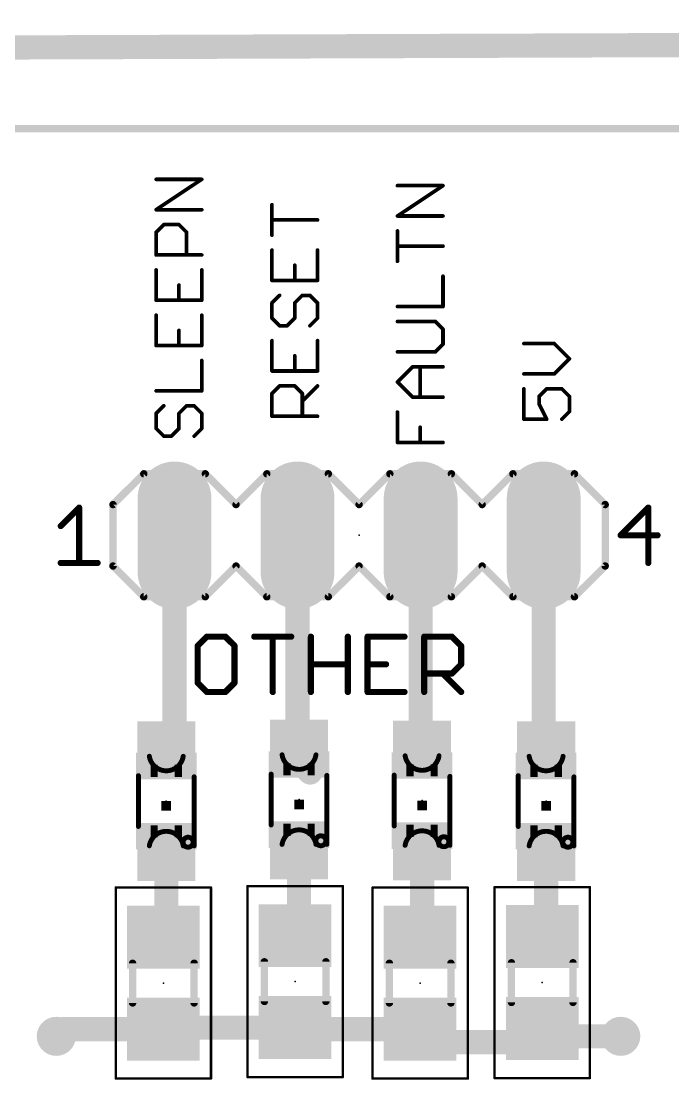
# Model space of a CAD drawing. Extents: x -18 to 155, y -13 to 99.
# Drawn here: x 69.04 to 82.49, y 77.35 to 99.22 of the extents above; entities that cross this region are included whole.
import ezdxf

# ---------------------------------------------------------------- set-up
doc = ezdxf.new("R2010")
doc.units = 0
for name, color, linetype in [('1', 22, 'CONTINUOUS'), ('17', 82, 'CONTINUOUS'), ('18', 82, 'CONTINUOUS'), ('20', 253, 'CONTINUOUS'), ('21', 253, 'CONTINUOUS'), ('23', 7, 'CONTINUOUS'), ('25', 253, 'CONTINUOUS'), ('39', 22, 'CONTINUOUS'), ('51', 253, 'CONTINUOUS')]:
    doc.layers.add(name, color=color, linetype=linetype)

# ---------------------------------------------------------------- blocks, each defined once
blk = doc.blocks.new('RECT')
blk.add_solid([(-0.5, -0.5), (0.5, -0.5), (-0.5, 0.5), (0.5, 0.5)])
blk = doc.blocks.new('LONGP100')
at = {"const_width": 1}
blk.add_lwpolyline([(-0.5, 0), (0.5, 0)], dxfattribs=at)
at = {"const_width": 0.5}
for points in [[(-0.5, 0.25, 1), (-0.5, -0.25)], [(0.5, -0.25, 1), (0.5, 0.25)]]:
    blk.add_lwpolyline(points, format="xyb", dxfattribs=at)
blk = doc.blocks.new('ROUNDV')
at = {"const_width": 0.5}
blk.add_lwpolyline([(0, -0.25, 1), (0, 0.25, 1), (0, -0.25)], format="xyb", dxfattribs=at)

msp = doc.modelspace()

# ---------------------------------------------------------------- linework, layer by layer
at = {"layer": '1', "const_width": 0.5}
for points in [[(-17.4, 98.37), (151.16, 98.97)], [(72.2, 88.6), (72.2, 84.33)], [(74.74, 88.6), (74.74, 83.96)], [(77.28, 84.2), (77.28, 88.6)], [(79.82, 84.21), (79.82, 88.6)], [(72.2, 84.33), (72.03, 84.16)], [(75, 83.96), (74.77, 84.19)], [(77.28, 84.2), (77.31, 84.17)], [(79.82, 84.21), (79.87, 84.16)], [(74.74, 83.96), (75, 83.7)], [(75, 83.7), (75, 83.96)], [(72.03, 82.06), (72.03, 80.36)], [(74.77, 82.09), (74.77, 80.41)], [(77.31, 82.07), (77.31, 80.34)], [(79.87, 82.06), (79.87, 80.39)], [(72.03, 80.36), (71.97, 80.3)], [(74.77, 80.41), (74.69, 80.33)], [(77.31, 80.34), (77.27, 80.3)], [(79.87, 80.39), (79.79, 80.31)], [(69.76, 78.25), (69.91, 78.4)], [(69.91, 78.4), (71.97, 78.4)], [(71.97, 78.4), (72, 78.43)], [(72, 78.43), (74.69, 78.43)], [(74.69, 78.43), (74.72, 78.4)], [(74.72, 78.4), (77.27, 78.4)], [(77.27, 78.4), (77.54, 78.13)], [(79.99, 78.41), (79.79, 78.41)], [(79.79, 78.41), (79.95, 78.25)], [(80.27, 78.13), (79.99, 78.41)], [(77.54, 78.13), (80.27, 78.13)], [(79.95, 78.25), (81.41, 78.25)]]:
    msp.add_lwpolyline(points, dxfattribs=at)
at = {"layer": '1', "const_width": 0.25}
for points in [[(72.325, 88.6, 1), (72.075, 88.6)], [(74.865, 88.6, 1), (74.615, 88.6)], [(77.405, 88.6, 1), (77.155, 88.6)], [(79.945, 88.6, 1), (79.695, 88.6)], [(72.075, 84.33, 1), (72.325, 84.33)], [(72.2884, 84.2416, 1), (72.1116, 84.4184)], [(74.8584, 84.2784, 1), (74.6816, 84.1016)], [(77.3684, 84.2884, 1), (77.1916, 84.1116)], [(79.9084, 84.2984, 1), (79.7316, 84.1216)], [(71.9416, 84.2484, 1), (72.1184, 84.0716)], [(74.8284, 84.0484, 1), (74.6516, 83.8716)], [(75.125, 83.96, 1), (74.875, 83.96)], [(77.155, 84.2, 1), (77.405, 84.2)], [(77.2216, 84.0816, 1), (77.3984, 84.2584)], [(79.695, 84.21, 1), (79.945, 84.21)], [(79.7816, 84.0716, 1), (79.9584, 84.2484)], [(74.615, 83.96, 1), (74.865, 83.96)], [(74.9116, 83.8716, 1), (75.0884, 84.0484)], [(74.875, 83.7, 1), (75.125, 83.7)], [(74.9116, 83.6116, 1), (75.0884, 83.7884)], [(72.155, 82.06, 1), (71.905, 82.06)], [(74.895, 82.09, 1), (74.645, 82.09)], [(77.435, 82.07, 1), (77.185, 82.07)], [(79.995, 82.06, 1), (79.745, 82.06)], [(71.8816, 80.3884, 1), (72.0584, 80.2116)], [(71.905, 80.36, 1), (72.155, 80.36)], [(72.1184, 80.2716, 1), (71.9416, 80.4484)], [(74.6016, 80.4184, 1), (74.7784, 80.2416)], [(74.645, 80.41, 1), (74.895, 80.41)], [(74.8584, 80.3216, 1), (74.6816, 80.4984)], [(77.1816, 80.3884, 1), (77.3584, 80.2116)], [(77.3984, 80.2516, 1), (77.2216, 80.4284)], [(79.7016, 80.3984, 1), (79.8784, 80.2216)], [(79.745, 80.39, 1), (79.995, 80.39)], [(79.9584, 80.3016, 1), (79.7816, 80.4784)], [(77.185, 80.34, 1), (77.435, 80.34)], [(69.91, 78.525, 1), (69.91, 78.275)], [(69.9984, 78.3116, 1), (69.8216, 78.4884)], [(71.8816, 78.4884, 1), (72.0584, 78.3116)], [(72, 78.555, 1), (72, 78.305)], [(72.0884, 78.3416, 1), (71.9116, 78.5184)], [(71.97, 78.275, 1), (71.97, 78.525)], [(74.7784, 78.5184, 1), (74.6016, 78.3416)], [(74.72, 78.525, 1), (74.72, 78.275)], [(74.6316, 78.3116, 1), (74.8084, 78.4884)], [(74.69, 78.305, 1), (74.69, 78.555)], [(77.3584, 78.4884, 1), (77.1816, 78.3116)], [(77.27, 78.275, 1), (77.27, 78.525)], [(79.79, 78.535, 1), (79.79, 78.285)], [(79.8784, 78.4984, 1), (79.7016, 78.3216)], [(80.0784, 78.4984, 1), (79.9016, 78.3216)], [(79.99, 78.285, 1), (79.99, 78.535)], [(69.6716, 78.3384, 1), (69.8484, 78.1616)], [(77.54, 78.255, 1), (77.54, 78.005)], [(77.4516, 78.0416, 1), (77.6284, 78.2184)], [(79.95, 78.375, 1), (79.95, 78.125)], [(79.8616, 78.1616, 1), (80.0384, 78.3384)], [(80.1816, 78.0416, 1), (80.3584, 78.2184)], [(80.27, 78.005, 1), (80.27, 78.255)], [(81.41, 78.125, 1), (81.41, 78.375)]]:
    msp.add_lwpolyline(points, format="xyb", dxfattribs=at)
at = {"layer": '20', "const_width": 0.1524}
msp.add_lwpolyline([(-12, 97), (144, 97)], dxfattribs=at)
at = {"layer": '21'}
for points, const_width in [([(71.565, 89.87), (70.93, 89.235)], 0.1524), ([(71.565, 89.87), (72.835, 89.87)], 0.1524), ([(72.835, 89.87), (73.47, 89.235)], 0.1524), ([(73.47, 89.235), (74.105, 89.87)], 0.1524), ([(74.105, 89.87), (75.375, 89.87)], 0.1524), ([(75.375, 89.87), (76.01, 89.235)], 0.1524), ([(76.01, 89.235), (76.645, 89.87)], 0.1524), ([(76.645, 89.87), (77.915, 89.87)], 0.1524), ([(77.915, 89.87), (78.55, 89.235)], 0.1524), ([(79.185, 89.87), (78.55, 89.235)], 0.1524), ([(79.185, 89.87), (80.455, 89.87)], 0.1524), ([(80.455, 89.87), (81.09, 89.235)], 0.1524), ([(69.8505, 88.7912), (70.2318, 89.1725)], 0.127), ([(70.2318, 89.1725), (70.2318, 88.0285)], 0.127), ([(70.93, 89.235), (70.93, 87.965)], 0.1524), ([(81.09, 89.235), (81.09, 87.965)], 0.1524), ([(81.9795, 89.1725), (81.4075, 88.6005)], 0.127), ([(81.9795, 88.0285), (81.9795, 89.1725)], 0.127), ([(81.4075, 88.6005), (82.1702, 88.6005)], 0.127), ([(69.8505, 88.0285), (70.6132, 88.0285)], 0.127), ([(70.93, 87.965), (71.565, 87.33)], 0.1524), ([(73.47, 87.965), (72.835, 87.33)], 0.1524), ([(74.105, 87.33), (73.47, 87.965)], 0.1524), ([(76.01, 87.965), (75.375, 87.33)], 0.1524), ([(76.645, 87.33), (76.01, 87.965)], 0.1524), ([(78.55, 87.965), (77.915, 87.33)], 0.1524), ([(78.55, 87.965), (79.185, 87.33)], 0.1524), ([(81.09, 87.965), (80.455, 87.33)], 0.1524), ([(72.835, 87.33), (71.565, 87.33)], 0.1524), ([(75.375, 87.33), (74.105, 87.33)], 0.1524), ([(77.915, 87.33), (76.645, 87.33)], 0.1524), ([(80.455, 87.33), (79.185, 87.33)], 0.1524)]:
    msp.add_lwpolyline(points, dxfattribs=dict(at, const_width=const_width))
for points, const_width in [([(71.565, 89.9081, 1), (71.565, 89.8319)], 0.0762), ([(71.5919, 89.8431, 1), (71.5381, 89.8969)], 0.0762), ([(72.8619, 89.8969, 1), (72.8081, 89.8431)], 0.0762), ([(72.835, 89.8319, 1), (72.835, 89.9081)], 0.0762), ([(74.105, 89.9081, 1), (74.105, 89.8319)], 0.0762), ([(74.1319, 89.8431, 1), (74.0781, 89.8969)], 0.0762), ([(75.4019, 89.8969, 1), (75.3481, 89.8431)], 0.0762), ([(75.375, 89.8319, 1), (75.375, 89.9081)], 0.0762), ([(76.645, 89.9081, 1), (76.645, 89.8319)], 0.0762), ([(76.6719, 89.8431, 1), (76.6181, 89.8969)], 0.0762), ([(77.9419, 89.8969, 1), (77.8881, 89.8431)], 0.0762), ([(77.915, 89.8319, 1), (77.915, 89.9081)], 0.0762), ([(79.185, 89.9081, 1), (79.185, 89.8319)], 0.0762), ([(79.2119, 89.8431, 1), (79.1581, 89.8969)], 0.0762), ([(80.4819, 89.8969, 1), (80.4281, 89.8431)], 0.0762), ([(80.455, 89.8319, 1), (80.455, 89.9081)], 0.0762), ([(70.2636, 89.1725, 1), (70.2001, 89.1725)], 0.0635), ([(70.2543, 89.15, 1), (70.2094, 89.1949)], 0.0635), ([(70.9681, 89.235, 1), (70.8919, 89.235)], 0.0762), ([(70.9031, 89.2619, 1), (70.9569, 89.2081)], 0.0762), ([(73.4431, 89.2619, 1), (73.4969, 89.2081)], 0.0762), ([(73.4431, 89.2081, 1), (73.4969, 89.2619)], 0.0762), ([(75.9831, 89.2619, 1), (76.0369, 89.2081)], 0.0762), ([(75.9831, 89.2081, 1), (76.0369, 89.2619)], 0.0762), ([(78.5231, 89.2619, 1), (78.5769, 89.2081)], 0.0762), ([(78.5231, 89.2081, 1), (78.5769, 89.2619)], 0.0762), ([(81.1281, 89.235, 1), (81.0519, 89.235)], 0.0762), ([(81.0631, 89.2081, 1), (81.1169, 89.2619)], 0.0762), ([(82.0112, 89.1725, 1), (81.9477, 89.1725)], 0.0635), ([(82.0019, 89.15, 1), (81.957, 89.1949)], 0.0635), ([(69.828, 88.8136, 1), (69.873, 88.7687)], 0.0635), ([(81.4075, 88.6322, 1), (81.4075, 88.5687)], 0.0635), ([(81.385, 88.6229, 1), (81.43, 88.578)], 0.0635), ([(82.1702, 88.5687, 1), (82.1702, 88.6322)], 0.0635), ([(69.8505, 88.0603, 1), (69.8505, 87.9968)], 0.0635), ([(70.2001, 88.0285, 1), (70.2636, 88.0285)], 0.0635), ([(70.6132, 87.9968, 1), (70.6132, 88.0603)], 0.0635), ([(70.8919, 87.965, 1), (70.9681, 87.965)], 0.0762), ([(70.9569, 87.9919, 1), (70.9031, 87.9381)], 0.0762), ([(73.4969, 87.9919, 1), (73.4431, 87.9381)], 0.0762), ([(73.4969, 87.9381, 1), (73.4431, 87.9919)], 0.0762), ([(76.0369, 87.9919, 1), (75.9831, 87.9381)], 0.0762), ([(76.0369, 87.9381, 1), (75.9831, 87.9919)], 0.0762), ([(78.5769, 87.9919, 1), (78.5231, 87.9381)], 0.0762), ([(78.5769, 87.9381, 1), (78.5231, 87.9919)], 0.0762), ([(81.0519, 87.965, 1), (81.1281, 87.965)], 0.0762), ([(81.1169, 87.9381, 1), (81.0631, 87.9919)], 0.0762), ([(81.9477, 88.0285, 1), (82.0112, 88.0285)], 0.0635), ([(71.565, 87.3681, 1), (71.565, 87.2919)], 0.0762), ([(71.5381, 87.3031, 1), (71.5919, 87.3569)], 0.0762), ([(72.8081, 87.3569, 1), (72.8619, 87.3031)], 0.0762), ([(72.835, 87.2919, 1), (72.835, 87.3681)], 0.0762), ([(74.105, 87.3681, 1), (74.105, 87.2919)], 0.0762), ([(74.0781, 87.3031, 1), (74.1319, 87.3569)], 0.0762), ([(75.3481, 87.3569, 1), (75.4019, 87.3031)], 0.0762), ([(75.375, 87.2919, 1), (75.375, 87.3681)], 0.0762), ([(76.645, 87.3681, 1), (76.645, 87.2919)], 0.0762), ([(76.6181, 87.3031, 1), (76.6719, 87.3569)], 0.0762), ([(77.8881, 87.3569, 1), (77.9419, 87.3031)], 0.0762), ([(77.915, 87.2919, 1), (77.915, 87.3681)], 0.0762), ([(79.185, 87.3681, 1), (79.185, 87.2919)], 0.0762), ([(79.1581, 87.3031, 1), (79.2119, 87.3569)], 0.0762), ([(80.4281, 87.3569, 1), (80.4819, 87.3031)], 0.0762), ([(80.455, 87.2919, 1), (80.455, 87.3681)], 0.0762)]:
    msp.add_lwpolyline(points, format="xyb", dxfattribs=dict(at, const_width=const_width))
at = {"layer": '23'}
for p in [(76.01, 88.6), (72.03, 83.11), (74.77, 83.14), (77.31, 83.12), (79.87, 83.11), (71.97, 79.35), (74.69, 79.38), (77.27, 79.35), (79.79, 79.36)]:
    msp.add_point(p, dxfattribs=at)
at = {"layer": '25'}
for points, const_width in [([(71.8213, 95.3257), (72.7619, 95.9528)], 0.0762), ([(72.7619, 95.9528), (71.8213, 95.9528)], 0.0762), ([(76.8013, 95.1957), (77.7419, 95.8228)], 0.0762), ([(77.7419, 95.8228), (76.8013, 95.8228)], 0.0762), ([(72.7619, 95.3257), (71.8213, 95.3257)], 0.0762), ([(74.2113, 94.8002), (74.2113, 95.4272)], 0.0762), ([(75.1519, 95.1137), (74.2113, 95.1137)], 0.0762), ([(77.7419, 95.1957), (76.8013, 95.1957)], 0.0762), ([(71.8213, 94.8605), (71.9781, 95.0172)], 0.0762), ([(71.9781, 95.0172), (72.2916, 95.0172)], 0.0762), ([(72.2916, 95.0172), (72.4484, 94.8605)], 0.0762), ([(76.8013, 94.2602), (76.8013, 94.8872)], 0.0762), ([(71.8213, 94.3902), (71.8213, 94.8605)], 0.0762), ([(72.4484, 94.8605), (72.4484, 94.3902)], 0.0762), ([(74.2113, 94.4917), (74.2113, 93.8647)], 0.0762), ([(75.1519, 93.8647), (75.1519, 94.4917)], 0.0762), ([(77.7419, 94.5737), (76.8013, 94.5737)], 0.0762), ([(72.7619, 94.3902), (71.8213, 94.3902)], 0.0762), ([(71.8213, 94.0817), (71.8213, 93.4547)], 0.0762), ([(72.7619, 93.4547), (72.7619, 94.0817)], 0.0762), ([(74.6816, 93.8647), (74.6816, 94.1782)], 0.0762), ([(74.2113, 93.8647), (75.1519, 93.8647)], 0.0762), ([(77.7419, 93.3247), (77.7419, 93.9517)], 0.0762), ([(72.2916, 93.4547), (72.2916, 93.7682)], 0.0762), ([(71.8213, 93.4547), (72.7619, 93.4547)], 0.0762), ([(74.3681, 93.5562), (74.2113, 93.3994)], 0.0762), ([(74.2113, 93.3994), (74.2113, 93.0859)], 0.0762), ([(74.6816, 93.3994), (74.8384, 93.5562)], 0.0762), ([(74.6816, 93.0859), (74.6816, 93.3994)], 0.0762), ([(74.8384, 93.5562), (74.9951, 93.5562)], 0.0762), ([(74.9951, 93.5562), (75.1519, 93.3994)], 0.0762), ([(75.1519, 93.3994), (75.1519, 93.0859)], 0.0762), ([(71.8213, 93.1462), (71.8213, 92.5191)], 0.0762), ([(72.7619, 92.5191), (72.7619, 93.1462)], 0.0762), ([(76.8013, 93.3247), (77.7419, 93.3247)], 0.0762), ([(74.2113, 93.0859), (74.3681, 92.9291)], 0.0762), ([(74.3681, 92.9291), (74.5248, 92.9291)], 0.0762), ([(74.5248, 92.9291), (74.6816, 93.0859)], 0.0762), ([(75.1519, 93.0859), (74.9951, 92.9291)], 0.0762), ([(77.5851, 93.0162), (76.8013, 93.0162)], 0.0762), ([(77.7419, 92.8594), (77.5851, 93.0162)], 0.0762), ([(72.2916, 92.5191), (72.2916, 92.8327)], 0.0762), ([(77.7419, 92.5459), (77.7419, 92.8594)], 0.0762), ([(71.8213, 92.5191), (72.7619, 92.5191)], 0.0762), ([(74.2113, 92.6207), (74.2113, 91.9936)], 0.0762), ([(75.1519, 91.9936), (75.1519, 92.6207)], 0.0762), ([(77.5851, 92.3891), (77.7419, 92.5459)], 0.0762), ([(80.0384, 92.5607), (79.4113, 92.5607)], 0.0762), ([(80.3519, 92.2472), (80.0384, 92.5607)], 0.0762), ([(74.6816, 91.9936), (74.6816, 92.3072)], 0.0762), ([(76.8013, 92.3891), (77.5851, 92.3891)], 0.0762), ([(80.0384, 91.9336), (80.3519, 92.2472)], 0.0762), ([(72.7619, 91.5836), (72.7619, 92.2107)], 0.0762), ([(76.8013, 91.7672), (77.1148, 92.0807)], 0.0762), ([(77.1148, 92.0807), (77.7419, 92.0807)], 0.0762), ([(77.2716, 91.4536), (77.2716, 92.0807)], 0.0762), ([(74.2113, 91.9936), (75.1519, 91.9936)], 0.0762), ([(79.4113, 91.9336), (80.0384, 91.9336)], 0.0762), ([(74.2113, 91.5284), (74.3681, 91.6852)], 0.0762), ([(74.3681, 91.6852), (74.6816, 91.6852)], 0.0762), ([(74.6816, 91.6852), (74.8384, 91.5284)], 0.0762), ([(74.8384, 91.3716), (75.1519, 91.6852)], 0.0762), ([(77.1148, 91.4536), (76.8013, 91.7672)], 0.0762), ([(79.4113, 91.6252), (79.4113, 90.9981)], 0.0762), ([(79.7248, 91.4684), (79.8816, 91.6252)], 0.0762), ([(79.8816, 91.6252), (80.1951, 91.6252)], 0.0762), ([(80.1951, 91.6252), (80.3519, 91.4684)], 0.0762), ([(71.8213, 91.5836), (72.7619, 91.5836)], 0.0762), ([(74.2113, 91.0581), (74.2113, 91.5284)], 0.0762), ([(74.8384, 91.5284), (74.8384, 91.0581)], 0.0762), ([(77.7419, 91.4536), (77.1148, 91.4536)], 0.0762), ([(79.7248, 91.3116), (79.7248, 91.4684)], 0.0762), ([(80.3519, 91.4684), (80.3519, 91.1549)], 0.0762), ([(71.9781, 91.2752), (71.8213, 91.1184)], 0.0762), ([(72.2916, 91.1184), (72.4484, 91.2752)], 0.0762), ([(72.4484, 91.2752), (72.6051, 91.2752)], 0.0762), ([(72.6051, 91.2752), (72.7619, 91.1184)], 0.0762), ([(79.8816, 90.9981), (79.7248, 91.3116)], 0.0762), ([(80.3519, 91.1549), (80.1951, 90.9981)], 0.0762), ([(71.8213, 91.1184), (71.8213, 90.8049)], 0.0762), ([(72.2916, 90.8049), (72.2916, 91.1184)], 0.0762), ([(72.7619, 91.1184), (72.7619, 90.8049)], 0.0762), ([(75.1519, 91.0581), (74.2113, 91.0581)], 0.0762), ([(76.8013, 90.5181), (76.8013, 91.1452)], 0.0762), ([(79.4113, 90.9981), (79.8816, 90.9981)], 0.0762), ([(71.8213, 90.8049), (71.9781, 90.6481)], 0.0762), ([(72.1348, 90.6481), (72.2916, 90.8049)], 0.0762), ([(72.7619, 90.8049), (72.6051, 90.6481)], 0.0762), ([(77.2716, 90.5181), (77.2716, 90.8316)], 0.0762), ([(71.9781, 90.6481), (72.1348, 90.6481)], 0.0762), ([(77.7419, 90.5181), (76.8013, 90.5181)], 0.0762), ([(72.8672, 86.5065), (72.6765, 86.3158)], 0.127), ([(73.2485, 86.5065), (72.8672, 86.5065)], 0.127), ([(73.4392, 86.3158), (73.2485, 86.5065)], 0.127), ([(73.8459, 86.5065), (74.6086, 86.5065)], 0.127), ([(74.2272, 85.3625), (74.2272, 86.5065)], 0.127), ([(75.0153, 85.3625), (75.0153, 86.5065)], 0.127), ([(75.7779, 86.5065), (75.7779, 85.3625)], 0.127), ([(76.9473, 86.5065), (76.1847, 86.5065)], 0.127), ([(76.1847, 86.5065), (76.1847, 85.3625)], 0.127), ([(77.3541, 85.3625), (77.3541, 86.5065)], 0.127), ([(77.3541, 86.5065), (77.9261, 86.5065)], 0.127), ([(77.9261, 86.5065), (78.1167, 86.3158)], 0.127), ([(72.6765, 86.3158), (72.6765, 85.5532)], 0.127), ([(73.4392, 85.5532), (73.4392, 86.3158)], 0.127), ([(78.1167, 86.3158), (78.1167, 85.9345)], 0.127), ([(75.0153, 85.9345), (75.7779, 85.9345)], 0.127), ([(76.1847, 85.9345), (76.566, 85.9345)], 0.127), ([(78.1167, 85.9345), (77.9261, 85.7438)], 0.127), ([(77.9261, 85.7438), (77.3541, 85.7438)], 0.127), ([(77.7354, 85.7438), (78.1167, 85.3625)], 0.127), ([(72.6765, 85.5532), (72.8672, 85.3625)], 0.127), ([(73.2485, 85.3625), (73.4392, 85.5532)], 0.127), ([(72.8672, 85.3625), (73.2485, 85.3625)], 0.127), ([(76.1847, 85.3625), (76.9473, 85.3625)], 0.127)]:
    msp.add_lwpolyline(points, dxfattribs=dict(at, const_width=const_width))
for points, const_width in [([(71.8213, 95.9718, 1), (71.8213, 95.9337)], 0.0381), ([(72.7725, 95.9369, 1), (72.7513, 95.9686)], 0.0381), ([(72.7619, 95.9337, 1), (72.7619, 95.9718)], 0.0381), ([(76.8013, 95.8418, 1), (76.8013, 95.8037)], 0.0381), ([(77.7525, 95.8069, 1), (77.7313, 95.8386)], 0.0381), ([(77.7419, 95.8037, 1), (77.7419, 95.8418)], 0.0381), ([(71.8213, 95.3447, 1), (71.8213, 95.3066)], 0.0381), ([(71.8107, 95.3415, 1), (71.8319, 95.3098)], 0.0381), ([(72.7619, 95.3066, 1), (72.7619, 95.3447)], 0.0381), ([(74.2303, 95.4272, 1), (74.1922, 95.4272)], 0.0381), ([(74.2113, 95.1328, 1), (74.2113, 95.0947)], 0.0381), ([(75.1519, 95.0947, 1), (75.1519, 95.1328)], 0.0381), ([(76.8013, 95.2147, 1), (76.8013, 95.1766)], 0.0381), ([(76.7907, 95.2115, 1), (76.8119, 95.1798)], 0.0381), ([(77.7419, 95.1766, 1), (77.7419, 95.2147)], 0.0381), ([(71.9781, 95.0363, 1), (71.9781, 94.9982)], 0.0381), ([(71.9915, 95.0038, 1), (71.9646, 95.0307)], 0.0381), ([(72.3051, 95.0307, 1), (72.2781, 95.0038)], 0.0381), ([(72.2916, 94.9982, 1), (72.2916, 95.0363)], 0.0381), ([(76.8203, 94.8872, 1), (76.7822, 94.8872)], 0.0381), ([(71.8403, 94.8605, 1), (71.8022, 94.8605)], 0.0381), ([(71.8078, 94.8739, 1), (71.8348, 94.847)], 0.0381), ([(72.4674, 94.8605, 1), (72.4293, 94.8605)], 0.0381), ([(72.4349, 94.847, 1), (72.4618, 94.8739)], 0.0381), ([(74.1922, 94.8002, 1), (74.2303, 94.8002)], 0.0381), ([(74.2303, 94.4917, 1), (74.1922, 94.4917)], 0.0381), ([(75.1709, 94.4917, 1), (75.1329, 94.4917)], 0.0381), ([(76.8013, 94.5928, 1), (76.8013, 94.5547)], 0.0381), ([(77.7419, 94.5547, 1), (77.7419, 94.5928)], 0.0381), ([(71.8213, 94.4092, 1), (71.8213, 94.3711)], 0.0381), ([(71.8022, 94.3902, 1), (71.8403, 94.3902)], 0.0381), ([(72.4293, 94.3902, 1), (72.4674, 94.3902)], 0.0381), ([(72.7619, 94.3711, 1), (72.7619, 94.4092)], 0.0381), ([(76.7822, 94.2602, 1), (76.8203, 94.2602)], 0.0381), ([(71.8403, 94.0817, 1), (71.8022, 94.0817)], 0.0381), ([(72.7809, 94.0817, 1), (72.7429, 94.0817)], 0.0381), ([(74.7006, 94.1782, 1), (74.6626, 94.1782)], 0.0381), ([(74.2113, 93.8837, 1), (74.2113, 93.8456)], 0.0381), ([(74.1922, 93.8647, 1), (74.2303, 93.8647)], 0.0381), ([(74.6626, 93.8647, 1), (74.7006, 93.8647)], 0.0381), ([(75.1329, 93.8647, 1), (75.1709, 93.8647)], 0.0381), ([(75.1519, 93.8456, 1), (75.1519, 93.8837)], 0.0381), ([(77.7609, 93.9517, 1), (77.7229, 93.9517)], 0.0381), ([(72.3106, 93.7682, 1), (72.2726, 93.7682)], 0.0381), ([(71.8213, 93.4737, 1), (71.8213, 93.4356)], 0.0381), ([(71.8022, 93.4547, 1), (71.8403, 93.4547)], 0.0381), ([(72.2726, 93.4547, 1), (72.3106, 93.4547)], 0.0381), ([(72.7429, 93.4547, 1), (72.7809, 93.4547)], 0.0381), ([(72.7619, 93.4356, 1), (72.7619, 93.4737)], 0.0381), ([(74.2303, 93.3994, 1), (74.1922, 93.3994)], 0.0381), ([(74.1978, 93.4129, 1), (74.2248, 93.386)], 0.0381), ([(74.3815, 93.5427, 1), (74.3546, 93.5697)], 0.0381), ([(74.6681, 93.4129, 1), (74.6951, 93.386)], 0.0381), ([(74.7006, 93.3994, 1), (74.6626, 93.3994)], 0.0381), ([(74.8384, 93.5753, 1), (74.8384, 93.5372)], 0.0381), ([(74.8518, 93.5427, 1), (74.8249, 93.5697)], 0.0381), ([(75.0086, 93.5697, 1), (74.9817, 93.5427)], 0.0381), ([(74.9951, 93.5372, 1), (74.9951, 93.5753)], 0.0381), ([(75.1709, 93.3994, 1), (75.1329, 93.3994)], 0.0381), ([(75.1384, 93.386, 1), (75.1654, 93.4129)], 0.0381), ([(71.8403, 93.1462, 1), (71.8022, 93.1462)], 0.0381), ([(72.7809, 93.1462, 1), (72.7429, 93.1462)], 0.0381), ([(76.8013, 93.3437, 1), (76.8013, 93.3056)], 0.0381), ([(77.7229, 93.3247, 1), (77.7609, 93.3247)], 0.0381), ([(77.7419, 93.3056, 1), (77.7419, 93.3437)], 0.0381), ([(74.2248, 93.0994, 1), (74.1978, 93.0724)], 0.0381), ([(74.1922, 93.0859, 1), (74.2303, 93.0859)], 0.0381), ([(74.3681, 92.9482, 1), (74.3681, 92.9101)], 0.0381), ([(74.3546, 92.9157, 1), (74.3815, 92.9426)], 0.0381), ([(74.5114, 92.9426, 1), (74.5383, 92.9157)], 0.0381), ([(74.5248, 92.9101, 1), (74.5248, 92.9482)], 0.0381), ([(74.6626, 93.0859, 1), (74.7006, 93.0859)], 0.0381), ([(74.6951, 93.0724, 1), (74.6681, 93.0994)], 0.0381), ([(74.9817, 92.9426, 1), (75.0086, 92.9157)], 0.0381), ([(75.1329, 93.0859, 1), (75.1709, 93.0859)], 0.0381), ([(75.1654, 93.0724, 1), (75.1384, 93.0994)], 0.0381), ([(76.8013, 93.0353, 1), (76.8013, 92.9972)], 0.0381), ([(77.5986, 93.0297, 1), (77.5717, 93.0027)], 0.0381), ([(77.5851, 92.9972, 1), (77.5851, 93.0353)], 0.0381), ([(72.3106, 92.8327, 1), (72.2726, 92.8327)], 0.0381), ([(77.7609, 92.8594, 1), (77.7229, 92.8594)], 0.0381), ([(77.7284, 92.846, 1), (77.7554, 92.8729)], 0.0381), ([(71.8213, 92.5382, 1), (71.8213, 92.5001)], 0.0381), ([(71.8022, 92.5191, 1), (71.8403, 92.5191)], 0.0381), ([(72.2726, 92.5191, 1), (72.3106, 92.5191)], 0.0381), ([(72.7429, 92.5191, 1), (72.7809, 92.5191)], 0.0381), ([(72.7619, 92.5001, 1), (72.7619, 92.5382)], 0.0381), ([(74.2303, 92.6207, 1), (74.1922, 92.6207)], 0.0381), ([(75.1709, 92.6207, 1), (75.1329, 92.6207)], 0.0381), ([(77.7229, 92.5459, 1), (77.7609, 92.5459)], 0.0381), ([(77.7554, 92.5324, 1), (77.7284, 92.5594)], 0.0381), ([(79.4113, 92.5797, 1), (79.4113, 92.5416)], 0.0381), ([(80.0518, 92.5742, 1), (80.0249, 92.5472)], 0.0381), ([(80.0384, 92.5416, 1), (80.0384, 92.5797)], 0.0381), ([(74.7006, 92.3072, 1), (74.6626, 92.3072)], 0.0381), ([(76.8013, 92.4082, 1), (76.8013, 92.3701)], 0.0381), ([(77.5717, 92.4026, 1), (77.5986, 92.3757)], 0.0381), ([(77.5851, 92.3701, 1), (77.5851, 92.4082)], 0.0381), ([(80.3654, 92.2337, 1), (80.3384, 92.2606)], 0.0381), ([(72.7809, 92.2107, 1), (72.7429, 92.2107)], 0.0381), ([(77.1148, 92.0997, 1), (77.1148, 92.0616)], 0.0381), ([(77.1283, 92.0672, 1), (77.1014, 92.0942)], 0.0381), ([(77.2906, 92.0807, 1), (77.2526, 92.0807)], 0.0381), ([(77.7419, 92.0616, 1), (77.7419, 92.0997)], 0.0381), ([(80.3384, 92.2337, 1), (80.3654, 92.2606)], 0.0381), ([(74.2113, 92.0127, 1), (74.2113, 91.9746)], 0.0381), ([(74.1922, 91.9936, 1), (74.2303, 91.9936)], 0.0381), ([(74.6626, 91.9936, 1), (74.7006, 91.9936)], 0.0381), ([(75.1329, 91.9936, 1), (75.1709, 91.9936)], 0.0381), ([(75.1519, 91.9746, 1), (75.1519, 92.0127)], 0.0381), ([(79.4113, 91.9527, 1), (79.4113, 91.9146)], 0.0381), ([(80.0249, 91.9471, 1), (80.0518, 91.9201)], 0.0381), ([(80.0384, 91.9146, 1), (80.0384, 91.9527)], 0.0381), ([(74.3681, 91.7042, 1), (74.3681, 91.6661)], 0.0381), ([(74.3815, 91.6717, 1), (74.3546, 91.6986)], 0.0381), ([(74.6951, 91.6986, 1), (74.6681, 91.6717)], 0.0381), ([(74.6816, 91.6661, 1), (74.6816, 91.7042)], 0.0381), ([(75.1654, 91.6717, 1), (75.1384, 91.6986)], 0.0381), ([(76.8148, 91.7806, 1), (76.7878, 91.7537)], 0.0381), ([(76.7878, 91.7806, 1), (76.8148, 91.7537)], 0.0381), ([(79.4303, 91.6252, 1), (79.3922, 91.6252)], 0.0381), ([(79.8816, 91.6442, 1), (79.8816, 91.6061)], 0.0381), ([(79.8951, 91.6117, 1), (79.8681, 91.6386)], 0.0381), ([(80.2086, 91.6386, 1), (80.1817, 91.6117)], 0.0381), ([(80.1951, 91.6061, 1), (80.1951, 91.6442)], 0.0381), ([(71.8213, 91.6027, 1), (71.8213, 91.5646)], 0.0381), ([(72.7429, 91.5836, 1), (72.7809, 91.5836)], 0.0381), ([(72.7619, 91.5646, 1), (72.7619, 91.6027)], 0.0381), ([(74.2303, 91.5284, 1), (74.1922, 91.5284)], 0.0381), ([(74.1978, 91.5419, 1), (74.2248, 91.5149)], 0.0381), ([(74.8574, 91.5284, 1), (74.8193, 91.5284)], 0.0381), ([(74.8249, 91.5149, 1), (74.8518, 91.5419)], 0.0381), ([(77.1148, 91.4727, 1), (77.1148, 91.4346)], 0.0381), ([(77.1014, 91.4401, 1), (77.1283, 91.4671)], 0.0381), ([(77.2526, 91.4536, 1), (77.2906, 91.4536)], 0.0381), ([(77.7419, 91.4346, 1), (77.7419, 91.4727)], 0.0381), ([(79.7114, 91.4819, 1), (79.7383, 91.4549)], 0.0381), ([(79.7439, 91.4684, 1), (79.7058, 91.4684)], 0.0381), ([(80.3709, 91.4684, 1), (80.3329, 91.4684)], 0.0381), ([(80.3384, 91.4549, 1), (80.3654, 91.4819)], 0.0381), ([(71.9915, 91.2617, 1), (71.9646, 91.2886)], 0.0381), ([(72.4484, 91.2942, 1), (72.4484, 91.2561)], 0.0381), ([(72.4618, 91.2617, 1), (72.4349, 91.2886)], 0.0381), ([(72.6186, 91.2886, 1), (72.5917, 91.2617)], 0.0381), ([(72.6051, 91.2561, 1), (72.6051, 91.2942)], 0.0381), ([(74.8249, 91.3851, 1), (74.8518, 91.3582)], 0.0381), ([(79.7419, 91.3202, 1), (79.7078, 91.3031)], 0.0381), ([(79.7058, 91.3116, 1), (79.7439, 91.3116)], 0.0381), ([(80.3654, 91.1414, 1), (80.3384, 91.1683)], 0.0381), ([(71.8403, 91.1184, 1), (71.8022, 91.1184)], 0.0381), ([(71.8078, 91.1319, 1), (71.8348, 91.1049)], 0.0381), ([(72.3106, 91.1184, 1), (72.2726, 91.1184)], 0.0381), ([(72.2781, 91.1319, 1), (72.3051, 91.1049)], 0.0381), ([(72.7809, 91.1184, 1), (72.7429, 91.1184)], 0.0381), ([(72.7484, 91.1049, 1), (72.7754, 91.1319)], 0.0381), ([(74.2113, 91.0772, 1), (74.2113, 91.0391)], 0.0381), ([(74.1922, 91.0581, 1), (74.2303, 91.0581)], 0.0381), ([(74.8193, 91.0581, 1), (74.8574, 91.0581)], 0.0381), ([(75.1519, 91.0391, 1), (75.1519, 91.0772)], 0.0381), ([(76.8203, 91.1452, 1), (76.7822, 91.1452)], 0.0381), ([(79.4113, 91.0172, 1), (79.4113, 90.9791)], 0.0381), ([(79.3922, 90.9981, 1), (79.4303, 90.9981)], 0.0381), ([(79.8646, 90.9896, 1), (79.8986, 91.0066)], 0.0381), ([(79.8816, 90.9791, 1), (79.8816, 91.0172)], 0.0381), ([(80.1817, 91.0116, 1), (80.2086, 90.9846)], 0.0381), ([(80.3329, 91.1549, 1), (80.3709, 91.1549)], 0.0381), ([(71.8348, 90.8183, 1), (71.8078, 90.7914)], 0.0381), ([(71.8022, 90.8049, 1), (71.8403, 90.8049)], 0.0381), ([(72.2726, 90.8049, 1), (72.3106, 90.8049)], 0.0381), ([(72.3051, 90.7914, 1), (72.2781, 90.8183)], 0.0381), ([(72.7429, 90.8049, 1), (72.7809, 90.8049)], 0.0381), ([(72.7754, 90.7914, 1), (72.7484, 90.8183)], 0.0381), ([(77.2906, 90.8316, 1), (77.2526, 90.8316)], 0.0381), ([(71.9781, 90.6671, 1), (71.9781, 90.6291)], 0.0381), ([(71.9646, 90.6346, 1), (71.9915, 90.6616)], 0.0381), ([(72.1214, 90.6616, 1), (72.1483, 90.6346)], 0.0381), ([(72.1348, 90.6291, 1), (72.1348, 90.6671)], 0.0381), ([(72.5917, 90.6616, 1), (72.6186, 90.6346)], 0.0381), ([(76.8013, 90.5371, 1), (76.8013, 90.4991)], 0.0381), ([(76.7822, 90.5181, 1), (76.8203, 90.5181)], 0.0381), ([(77.2526, 90.5181, 1), (77.2906, 90.5181)], 0.0381), ([(77.7419, 90.4991, 1), (77.7419, 90.5371)], 0.0381), ([(72.8672, 86.5382, 1), (72.8672, 86.4747)], 0.0635), ([(72.8896, 86.484, 1), (72.8447, 86.5289)], 0.0635), ([(73.2709, 86.5289, 1), (73.226, 86.484)], 0.0635), ([(73.2485, 86.4747, 1), (73.2485, 86.5382)], 0.0635), ([(73.8459, 86.5382, 1), (73.8459, 86.4747)], 0.0635), ([(74.259, 86.5065, 1), (74.1955, 86.5065)], 0.0635), ([(74.6086, 86.4747, 1), (74.6086, 86.5382)], 0.0635), ([(75.047, 86.5065, 1), (74.9835, 86.5065)], 0.0635), ([(75.8097, 86.5065, 1), (75.7462, 86.5065)], 0.0635), ([(76.1847, 86.5382, 1), (76.1847, 86.4747)], 0.0635), ([(76.2164, 86.5065, 1), (76.1529, 86.5065)], 0.0635), ([(76.9473, 86.4747, 1), (76.9473, 86.5382)], 0.0635), ([(77.3858, 86.5065, 1), (77.3223, 86.5065)], 0.0635), ([(77.3541, 86.5382, 1), (77.3541, 86.4747)], 0.0635), ([(77.9485, 86.5289, 1), (77.9036, 86.484)], 0.0635), ([(77.9261, 86.4747, 1), (77.9261, 86.5382)], 0.0635), ([(72.7083, 86.3158, 1), (72.6448, 86.3158)], 0.0635), ([(72.6541, 86.3383, 1), (72.699, 86.2934)], 0.0635), ([(73.4709, 86.3158, 1), (73.4074, 86.3158)], 0.0635), ([(73.4167, 86.2934, 1), (73.4616, 86.3383)], 0.0635), ([(78.1485, 86.3158, 1), (78.085, 86.3158)], 0.0635), ([(78.0943, 86.2934, 1), (78.1392, 86.3383)], 0.0635), ([(75.0153, 85.9662, 1), (75.0153, 85.9027)], 0.0635), ([(75.7779, 85.9027, 1), (75.7779, 85.9662)], 0.0635), ([(76.1847, 85.9662, 1), (76.1847, 85.9027)], 0.0635), ([(76.566, 85.9027, 1), (76.566, 85.9662)], 0.0635), ([(78.085, 85.9345, 1), (78.1485, 85.9345)], 0.0635), ([(78.1392, 85.912, 1), (78.0943, 85.9569)], 0.0635), ([(77.3541, 85.7756, 1), (77.3541, 85.7121)], 0.0635), ([(77.7579, 85.7663, 1), (77.713, 85.7214)], 0.0635), ([(77.9036, 85.7663, 1), (77.9485, 85.7214)], 0.0635), ([(77.9261, 85.7121, 1), (77.9261, 85.7756)], 0.0635), ([(72.699, 85.5756, 1), (72.6541, 85.5307)], 0.0635), ([(72.6448, 85.5532, 1), (72.7083, 85.5532)], 0.0635), ([(73.4074, 85.5532, 1), (73.4709, 85.5532)], 0.0635), ([(73.4616, 85.5307, 1), (73.4167, 85.5756)], 0.0635), ([(72.8672, 85.3942, 1), (72.8672, 85.3307)], 0.0635), ([(72.8447, 85.34, 1), (72.8896, 85.385)], 0.0635), ([(73.226, 85.385, 1), (73.2709, 85.34)], 0.0635), ([(73.2485, 85.3307, 1), (73.2485, 85.3942)], 0.0635), ([(74.1955, 85.3625, 1), (74.259, 85.3625)], 0.0635), ([(74.9835, 85.3625, 1), (75.047, 85.3625)], 0.0635), ([(75.7462, 85.3625, 1), (75.8097, 85.3625)], 0.0635), ([(76.1847, 85.3942, 1), (76.1847, 85.3307)], 0.0635), ([(76.1529, 85.3625, 1), (76.2164, 85.3625)], 0.0635), ([(76.9473, 85.3307, 1), (76.9473, 85.3942)], 0.0635), ([(77.3223, 85.3625, 1), (77.3858, 85.3625)], 0.0635), ([(78.0943, 85.34, 1), (78.1392, 85.385)], 0.0635)]:
    msp.add_lwpolyline(points, format="xyb", dxfattribs=dict(at, const_width=const_width))
at = {"layer": '39', "const_width": 0.0508}
for points in [[(73.707, 77.407), (73.707, 81.353)], [(73.707, 81.353), (75.673, 81.353)], [(75.673, 81.353), (75.673, 77.407)], [(78.807, 77.387), (78.807, 81.333)], [(78.807, 81.333), (80.773, 81.333)], [(80.773, 81.333), (80.773, 77.387)], [(70.987, 77.377), (70.987, 81.323)], [(70.987, 81.323), (72.953, 81.323)], [(72.953, 81.323), (72.953, 77.377)], [(76.287, 77.377), (76.287, 81.323)], [(76.287, 81.323), (78.253, 81.323)], [(78.253, 81.323), (78.253, 77.377)], [(75.673, 77.407), (73.707, 77.407)], [(72.953, 77.377), (70.987, 77.377)], [(78.253, 77.377), (76.287, 77.377)], [(80.773, 77.387), (78.807, 77.387)]]:
    msp.add_lwpolyline(points, dxfattribs=at)
at = {"layer": '39', "const_width": 0.0254}
for points in [[(73.7197, 81.353, 1), (73.6943, 81.353)], [(73.707, 81.3657, 1), (73.707, 81.3403)], [(75.6857, 81.353, 1), (75.6603, 81.353)], [(75.673, 81.3403, 1), (75.673, 81.3657)], [(78.8197, 81.333, 1), (78.7943, 81.333)], [(78.807, 81.3457, 1), (78.807, 81.3203)], [(80.7857, 81.333, 1), (80.7603, 81.333)], [(80.773, 81.3203, 1), (80.773, 81.3457)], [(70.9997, 81.323, 1), (70.9743, 81.323)], [(70.987, 81.3357, 1), (70.987, 81.3103)], [(72.9657, 81.323, 1), (72.9403, 81.323)], [(72.953, 81.3103, 1), (72.953, 81.3357)], [(76.2997, 81.323, 1), (76.2743, 81.323)], [(76.287, 81.3357, 1), (76.287, 81.3103)], [(78.2657, 81.323, 1), (78.2403, 81.323)], [(78.253, 81.3103, 1), (78.253, 81.3357)], [(73.707, 77.4197, 1), (73.707, 77.3943)], [(73.6943, 77.407, 1), (73.7197, 77.407)], [(75.6603, 77.407, 1), (75.6857, 77.407)], [(75.673, 77.3943, 1), (75.673, 77.4197)], [(70.987, 77.3897, 1), (70.987, 77.3643)], [(70.9743, 77.377, 1), (70.9997, 77.377)], [(72.9403, 77.377, 1), (72.9657, 77.377)], [(72.953, 77.3643, 1), (72.953, 77.3897)], [(76.287, 77.3897, 1), (76.287, 77.3643)], [(76.2743, 77.377, 1), (76.2997, 77.377)], [(78.2403, 77.377, 1), (78.2657, 77.377)], [(78.253, 77.3643, 1), (78.253, 77.3897)], [(78.807, 77.3997, 1), (78.807, 77.3743)], [(78.7943, 77.387, 1), (78.8197, 77.387)], [(80.7603, 77.387, 1), (80.7857, 77.387)], [(80.773, 77.3743, 1), (80.773, 77.3997)]]:
    msp.add_lwpolyline(points, format="xyb", dxfattribs=at)
at = {"layer": '51'}
for points, const_width in [([(71.68, 84.035, 0.8571), (72.38, 84.035)], 0.1016), ([(71.7051, 84.0389, 1), (71.6549, 84.0311)], 0.0508), ([(72.4051, 84.0311, 1), (72.3549, 84.0389)], 0.0508), ([(74.42, 84.065, 0.8571), (75.12, 84.065)], 0.1016), ([(74.4451, 84.0689, 1), (74.3949, 84.0611)], 0.0508), ([(75.1451, 84.0611, 1), (75.0949, 84.0689)], 0.0508), ([(76.96, 84.045, 0.8571), (77.66, 84.045)], 0.1016), ([(76.9851, 84.0489, 1), (76.9349, 84.0411)], 0.0508), ([(77.6851, 84.0411, 1), (77.6349, 84.0489)], 0.0508), ([(79.52, 84.035, 0.8571), (80.22, 84.035)], 0.1016), ([(79.5451, 84.0389, 1), (79.4949, 84.0311)], 0.0508), ([(80.2451, 84.0311, 1), (80.1949, 84.0389)], 0.0508), ([(71.4804, 83.635, 1), (71.4296, 83.635)], 0.0508), ([(72.6304, 83.61, 1), (72.5796, 83.61)], 0.0508), ([(74.2204, 83.665, 1), (74.1696, 83.665)], 0.0508), ([(75.3704, 83.64, 1), (75.3196, 83.64)], 0.0508), ([(76.7604, 83.645, 1), (76.7096, 83.645)], 0.0508), ([(77.9104, 83.62, 1), (77.8596, 83.62)], 0.0508), ([(79.3204, 83.635, 1), (79.2696, 83.635)], 0.0508), ([(80.4704, 83.61, 1), (80.4196, 83.61)], 0.0508), ([(71.4296, 82.585, 1), (71.4804, 82.585)], 0.0508), ([(72.38, 82.185, 0.8571), (71.68, 82.185)], 0.1016), ([(74.1696, 82.615, 1), (74.2204, 82.615)], 0.0508), ([(75.12, 82.215, 0.8571), (74.42, 82.215)], 0.1016), ([(76.7096, 82.595, 1), (76.7604, 82.595)], 0.0508), ([(77.66, 82.195, 0.8571), (76.96, 82.195)], 0.1016), ([(79.2696, 82.585, 1), (79.3204, 82.585)], 0.0508), ([(80.22, 82.185, 0.8571), (79.52, 82.185)], 0.1016), ([(72.48, 82.157, 1), (72.48, 82.363, 1), (72.48, 82.157)], 0.1016), ([(74.3949, 82.2189, 1), (74.4451, 82.2111)], 0.0508), ([(75.22, 82.187, 1), (75.22, 82.393, 1), (75.22, 82.187)], 0.1016), ([(75.0949, 82.2111, 1), (75.1451, 82.2189)], 0.0508), ([(75.3196, 82.215, 1), (75.3704, 82.215)], 0.0508), ([(77.76, 82.167, 1), (77.76, 82.373, 1), (77.76, 82.167)], 0.1016), ([(80.32, 82.157, 1), (80.32, 82.363, 1), (80.32, 82.157)], 0.1016), ([(71.6549, 82.1889, 1), (71.7051, 82.1811)], 0.0508), ([(72.3549, 82.1811, 1), (72.4051, 82.1889)], 0.0508), ([(72.5796, 82.185, 1), (72.6304, 82.185)], 0.0508), ([(76.9349, 82.1989, 1), (76.9851, 82.1911)], 0.0508), ([(77.6349, 82.1911, 1), (77.6851, 82.1989)], 0.0508), ([(77.8596, 82.195, 1), (77.9104, 82.195)], 0.0508), ([(79.4949, 82.1889, 1), (79.5451, 82.1811)], 0.0508), ([(80.1949, 82.1811, 1), (80.2451, 82.1889)], 0.0508), ([(80.4196, 82.185, 1), (80.4704, 82.185)], 0.0508), ([(71.3731, 79.76, 1), (71.2969, 79.76)], 0.0762), ([(72.6431, 79.76, 1), (72.5669, 79.76)], 0.0762), ([(74.0931, 79.79, 1), (74.0169, 79.79)], 0.0762), ([(75.3631, 79.79, 1), (75.2869, 79.79)], 0.0762), ([(76.6731, 79.76, 1), (76.5969, 79.76)], 0.0762), ([(77.9431, 79.76, 1), (77.8669, 79.76)], 0.0762), ([(79.1931, 79.77, 1), (79.1169, 79.77)], 0.0762), ([(80.4631, 79.77, 1), (80.3869, 79.77)], 0.0762), ([(71.2969, 78.94, 1), (71.3731, 78.94)], 0.0762), ([(72.5669, 78.94, 1), (72.6431, 78.94)], 0.0762), ([(74.0169, 78.97, 1), (74.0931, 78.97)], 0.0762), ([(75.2869, 78.97, 1), (75.3631, 78.97)], 0.0762), ([(76.5969, 78.94, 1), (76.6731, 78.94)], 0.0762), ([(77.8669, 78.94, 1), (77.9431, 78.94)], 0.0762), ([(79.1169, 78.95, 1), (79.1931, 78.95)], 0.0762), ([(80.3869, 78.95, 1), (80.4631, 78.95)], 0.0762)]:
    msp.add_lwpolyline(points, format="xyb", dxfattribs=dict(at, const_width=const_width))
for points, const_width in [([(71.455, 82.585), (71.455, 83.635)], 0.1016), ([(72.605, 83.61), (72.605, 82.185)], 0.1016), ([(74.195, 82.615), (74.195, 83.665)], 0.1016), ([(75.345, 83.64), (75.345, 82.215)], 0.1016), ([(76.735, 82.595), (76.735, 83.645)], 0.1016), ([(77.885, 83.62), (77.885, 82.195)], 0.1016), ([(79.295, 82.585), (79.295, 83.635)], 0.1016), ([(80.445, 83.61), (80.445, 82.185)], 0.1016), ([(71.335, 78.94), (71.335, 79.76)], 0.1524), ([(72.605, 78.94), (72.605, 79.76)], 0.1524), ([(74.055, 78.97), (74.055, 79.79)], 0.1524), ([(75.325, 78.97), (75.325, 79.79)], 0.1524), ([(76.635, 78.94), (76.635, 79.76)], 0.1524), ([(77.905, 78.94), (77.905, 79.76)], 0.1524), ([(79.155, 78.95), (79.155, 79.77)], 0.1524), ([(80.425, 78.95), (80.425, 79.77)], 0.1524)]:
    msp.add_lwpolyline(points, dxfattribs=dict(at, const_width=const_width))

# ---------------------------------------------------------------- block references
at = {"layer": '1'}
for p, xscale, yscale, rotation in [((72.03, 84.16), 1.2, 1.2, 180), ((74.77, 84.19), 1.2, 1.2, 180), ((77.31, 84.17), 1.2, 1.2, 180), ((79.87, 84.16), 1.2, 1.2, 180), ((74.77, 82.09), 1.2, 1.2, 180), ((77.31, 82.07), 1.2, 1.2, 180), ((72.03, 82.06), 1.2, 1.2, 180), ((79.87, 82.06), 1.2, 1.2, 180), ((71.97, 80.3), 1.3, 1.5, 90), ((74.69, 80.33), 1.3, 1.5, 90), ((77.27, 80.3), 1.3, 1.5, 90), ((79.79, 80.31), 1.3, 1.5, 90), ((71.97, 78.4), 1.3, 1.5, 90), ((74.69, 78.43), 1.3, 1.5, 90), ((77.27, 78.4), 1.3, 1.5, 90), ((79.79, 78.41), 1.3, 1.5, 90)]:
    msp.add_blockref('RECT', p, dxfattribs=dict(at, xscale=xscale, yscale=yscale, rotation=rotation))
at = {"layer": '17', "xscale": 1.524, "yscale": 1.524, "rotation": 90}
for p in [(72.2, 88.6), (74.74, 88.6), (77.28, 88.6), (79.82, 88.6)]:
    msp.add_blockref('LONGP100', p, dxfattribs=at)
at = {"layer": '18', "xscale": 0.8064, "yscale": 0.8064}
for p in [(69.76, 78.25), (81.41, 78.25)]:
    msp.add_blockref('ROUNDV', p, dxfattribs=at)
at = {"layer": '21', "xscale": 0.2, "yscale": 0.2, "rotation": 180}
for p in [(72.03, 83.01), (74.77, 83.04), (77.31, 83.02), (79.87, 83.01)]:
    msp.add_blockref('RECT', p, dxfattribs=at)
at = {"layer": '51', "xscale": 0.508, "yscale": 0.508}
for p in [(72.2, 88.6), (74.74, 88.6), (77.28, 88.6), (79.82, 88.6)]:
    msp.add_blockref('RECT', p, dxfattribs=at)
at = {"layer": '51'}
for p, xscale, yscale, rotation in [((71.5675, 83.86), 0.325, 0.5, 180), ((72.4925, 83.86), 0.325, 0.5, 180), ((74.3075, 83.89), 0.325, 0.5, 180), ((75.2325, 83.89), 0.325, 0.5, 180), ((76.8475, 83.87), 0.325, 0.5, 180), ((77.7725, 83.87), 0.325, 0.5, 180), ((79.4075, 83.86), 0.325, 0.5, 180), ((80.3325, 83.86), 0.325, 0.5, 180), ((71.78, 83.735), 0.15, 0.25, 180), ((72.03, 83.6975), 0.4, 0.175, 180), ((72.28, 83.735), 0.15, 0.25, 180), ((74.52, 83.765), 0.15, 0.25, 180), ((74.77, 83.7275), 0.4, 0.175, 180), ((75.02, 83.765), 0.15, 0.25, 180), ((77.06, 83.745), 0.15, 0.25, 180), ((77.31, 83.7075), 0.4, 0.175, 180), ((77.56, 83.745), 0.15, 0.25, 180), ((79.62, 83.735), 0.15, 0.25, 180), ((79.87, 83.6975), 0.4, 0.175, 180), ((80.12, 83.735), 0.15, 0.25, 180), ((71.5675, 82.36), 0.325, 0.5, 180), ((71.78, 82.485), 0.15, 0.25, 180), ((72.03, 82.5225), 0.4, 0.175, 180), ((72.28, 82.485), 0.15, 0.25, 180), ((72.48, 82.46), 0.3, 0.3, 180), ((74.3075, 82.39), 0.325, 0.5, 180), ((74.52, 82.515), 0.15, 0.25, 180), ((74.77, 82.5525), 0.4, 0.175, 180), ((75.02, 82.515), 0.15, 0.25, 180), ((75.22, 82.49), 0.3, 0.3, 180), ((76.8475, 82.37), 0.325, 0.5, 180), ((77.06, 82.495), 0.15, 0.25, 180), ((77.31, 82.5325), 0.4, 0.175, 180), ((77.56, 82.495), 0.15, 0.25, 180), ((77.76, 82.47), 0.3, 0.3, 180), ((79.4075, 82.36), 0.325, 0.5, 180), ((79.62, 82.485), 0.15, 0.25, 180), ((79.87, 82.5225), 0.4, 0.175, 180), ((80.12, 82.485), 0.15, 0.25, 180), ((80.32, 82.46), 0.3, 0.3, 180), ((72.4925, 82.1475), 0.325, 0.075, 180), ((75.2325, 82.1775), 0.325, 0.075, 180), ((77.7725, 82.1575), 0.325, 0.075, 180), ((80.3325, 82.1475), 0.325, 0.075, 180), ((71.9685, 80.0814), 0.65, 1.4, 90), ((74.6885, 80.1114), 0.65, 1.4, 90), ((77.2685, 80.0814), 0.65, 1.4, 90), ((79.7885, 80.0914), 0.65, 1.4, 90), ((74.6885, 78.6382), 0.65, 1.4, 90), ((71.9685, 78.6082), 0.65, 1.4, 90), ((77.2685, 78.6082), 0.65, 1.4, 90), ((79.7885, 78.6182), 0.65, 1.4, 90)]:
    msp.add_blockref('RECT', p, dxfattribs=dict(at, xscale=xscale, yscale=yscale, rotation=rotation))

doc.saveas('drawing.dxf')
